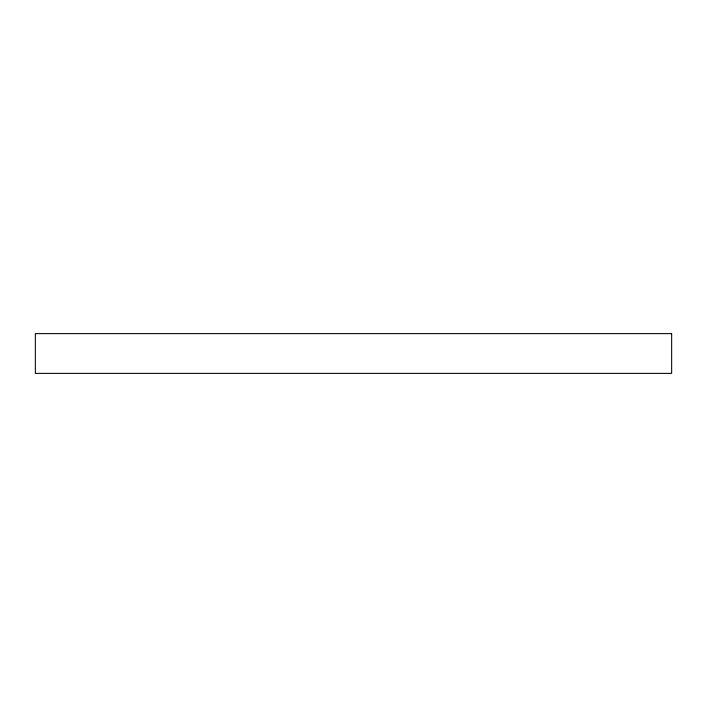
<?xml version="1.0" encoding="UTF-8"?>
<svg xmlns="http://www.w3.org/2000/svg" width="707" height="707" viewBox="0 0 707 707"><rect width="100%" height="100%" fill="white"/><g stroke="black" fill="none" stroke-linecap="round" stroke-linejoin="round"><path stroke-width="1.06" d="M671.65 333.616L35.35 333.616L35.35 373.384L671.65 373.384L671.65 333.616"/></g></svg>
